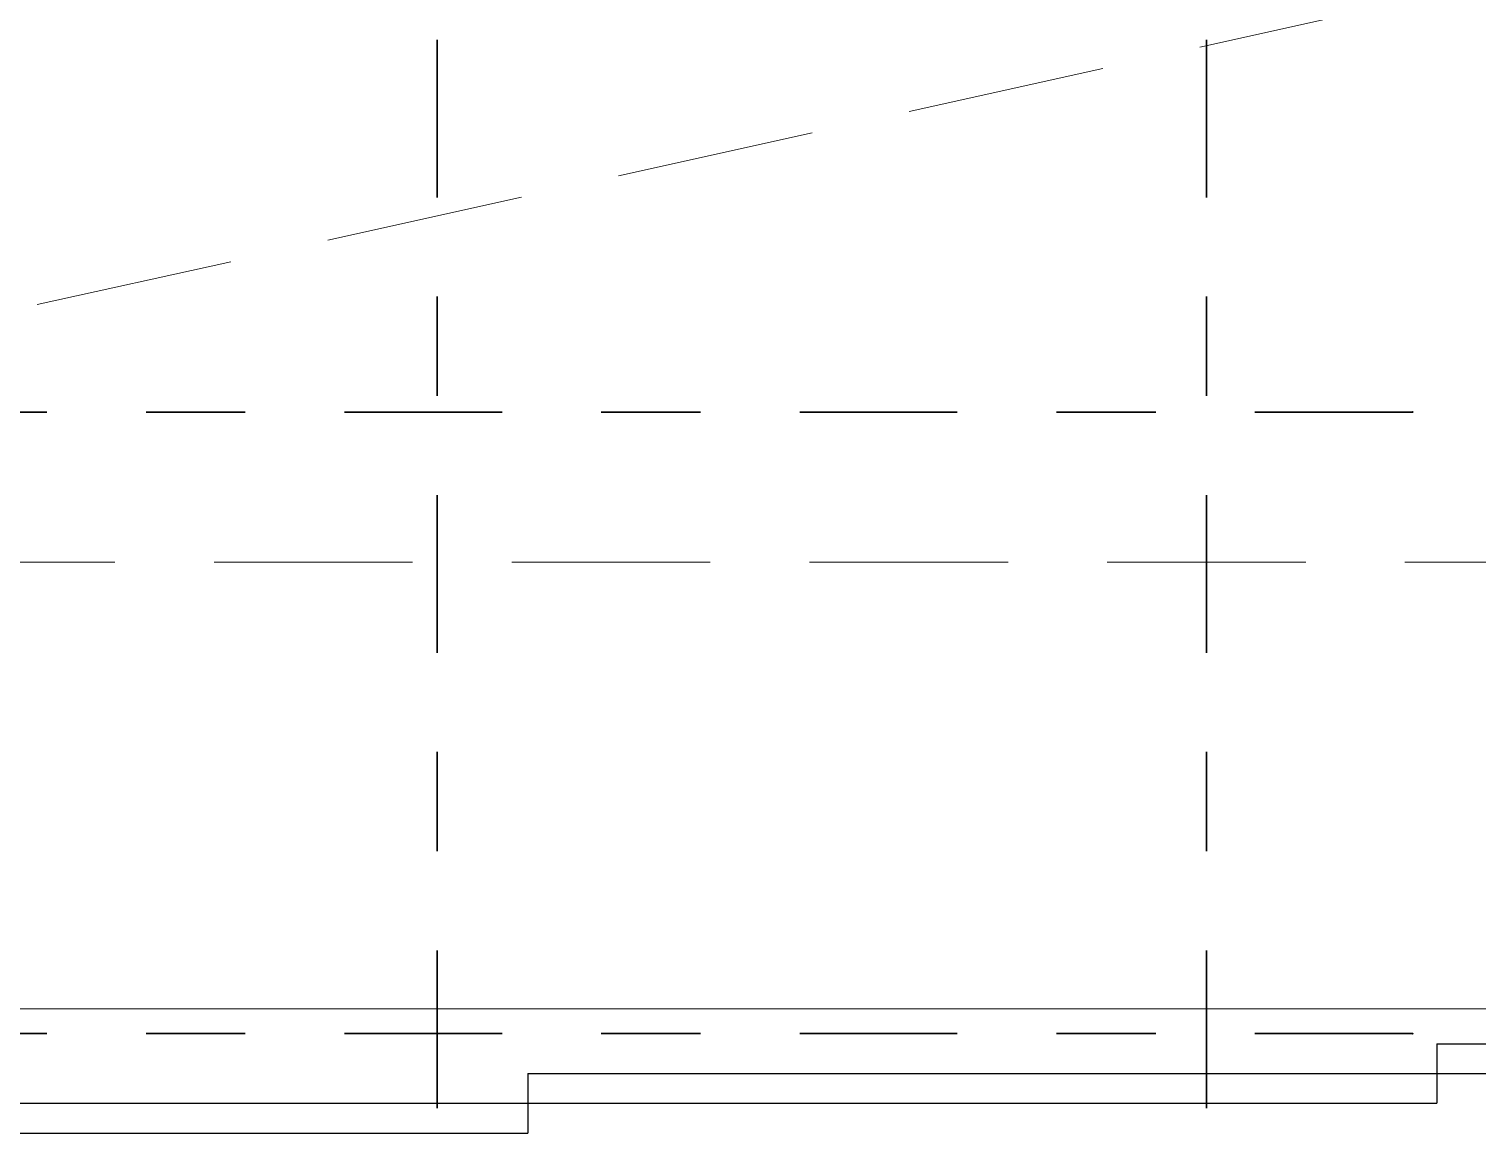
# Model space of a CAD drawing. Header units: millimetres. Extents: x 10610 to 10705, y -16613.7 to -16584.2.
# Drawn here: x 10616.079 to 10617.538, y -16589.169 to -16588.056 of the extents above; entities that cross this region are included whole.
import ezdxf
from ezdxf.enums import TextEntityAlignment as Align

# ---------------------------------------------------------------- set-up
doc = ezdxf.new("R2010")
doc.units = ezdxf.units.MM
doc.linetypes.add('HIDDEN', pattern=[0.375, 0.25, -0.125])
doc.linetypes.add('Punto & Rayas', pattern=[0.335139, 0.15875, -0.088194, 0, -0.088194])
doc.layers.add('Muro sin techar', color=160, linetype='Continuous', lineweight=40)
doc.layers.add('Nuevo_Estructura - Forjados', color=7, linetype='Continuous')
doc.layers.add('Nuevo_Estructura - Forjados_Pluma_Nº__209', color=7, linetype='Continuous', lineweight=30, true_color=0x3e4f7b)
doc.layers.add('Nuevo_Estructura - Forjados_Pluma_Nº__219', color=7, linetype='Continuous', lineweight=13, true_color=0x404b6a)
doc.styles.add('Estilo_Generado_1', font='arial.ttf')

# ---------------------------------------------------------------- blocks, each defined once
blk = doc.blocks.new('Marcador de red estándar')
at = {"layer": 'Nuevo_Estructura - Forjados_Pluma_Nº__209', "color": 167, "linetype": 'Punto & Rayas', "lineweight": 30, "true_color": 0x3e4f7b}
blk.add_line((7.9, 0), (9.9, 0), dxfattribs=at)
at = {"layer": 'Nuevo_Estructura - Forjados_Pluma_Nº__219', "color": 167, "lineweight": 13, "true_color": 0x404b6a, "style": 'Estilo_Generado_1'}
for tag, p in [('AC_MarkerText_1_0', (-10.9725, -0.04)), ('AC_MarkerText_1_1', (11.2275, -0.04))]:
    blk.add_attdef(tag, text='', height=0.175, rotation=270, dxfattribs=at).set_placement(p, align=Align.TOP_CENTER)
blk = doc.blocks.new('Marcador de red estándar_2')
at = {"layer": 'Nuevo_Estructura - Forjados_Pluma_Nº__209', "color": 167, "linetype": 'Punto & Rayas', "lineweight": 30, "true_color": 0x3e4f7b}
blk.add_line((0.9423, 0), (4.5, 0), dxfattribs=at)
blk.add_point((0.9423, 0), dxfattribs=at)
blk.add_point((0.9423, 0), dxfattribs=at)
at = {"layer": 'Nuevo_Estructura - Forjados_Pluma_Nº__219', "color": 167, "lineweight": 13, "true_color": 0x404b6a, "style": 'Estilo_Generado_1'}
for tag, p in [('AC_MarkerText_1_0', (-4.7, -0.1675)), ('AC_MarkerText_1_1', (4.7, -0.1675))]:
    blk.add_attdef(tag, text='', height=0.175, rotation=180, dxfattribs=at).set_placement(p, align=Align.TOP_CENTER)
blk = doc.blocks.new('fdvfvfdvdf')
at = {"layer": 'Nuevo_Estructura - Forjados', "color": 8, "linetype": 'Continuous', "lineweight": 15}
for name, p, rotation in [('Marcador de red estándar', (10602.0277, -16562.1931), 90), ('Marcador de red estándar', (10602.8027, -16562.1931), 90), ('Marcador de red estándar_2', (10603.9527, -16553.592), 180), ('Marcador de red estándar_2', (10603.9527, -16554.2181), 180)]:
    blk.add_blockref(name, p, dxfattribs=dict(at, rotation=rotation))

msp = doc.modelspace()

# ---------------------------------------------------------------- linework, layer by layer
at = {"color": 251, "lineweight": 9, "true_color": 0x636466}
msp.add_line((10615.6656, -16589.0435), (10621.1656, -16589.0435), dxfattribs=at)
at = {"color": 4}
for p, q in [((10617.4976, -16589.0787), (10617.4976, -16589.1387)), ((10617.4976, -16589.0787), (10619.3296, -16589.0787)), ((10616.5816, -16589.1087), (10616.5816, -16589.1687)), ((10616.5816, -16589.1087), (10620.2456, -16589.1087)), ((10615.6656, -16589.1387), (10617.4976, -16589.1387)), ((10615.6656, -16589.1687), (10616.5816, -16589.1687))]:
    msp.add_line(p, q, dxfattribs=at)
at = {"layer": 'Muro sin techar', "color": 251, "linetype": 'HIDDEN', "lineweight": 9, "ltscale": 0.8, "true_color": 0x636466}
for p, q in [((10614.9156, -16588.5935), (10621.9156, -16587.0435)), ((10615.0656, -16588.5935), (10618.8156, -16588.5935))]:
    msp.add_line(p, q, dxfattribs=at)

# ---------------------------------------------------------------- block references
msp.add_blockref('fdvfvfdvdf', (14.4628, -34.8504))

doc.saveas('drawing.dxf')
